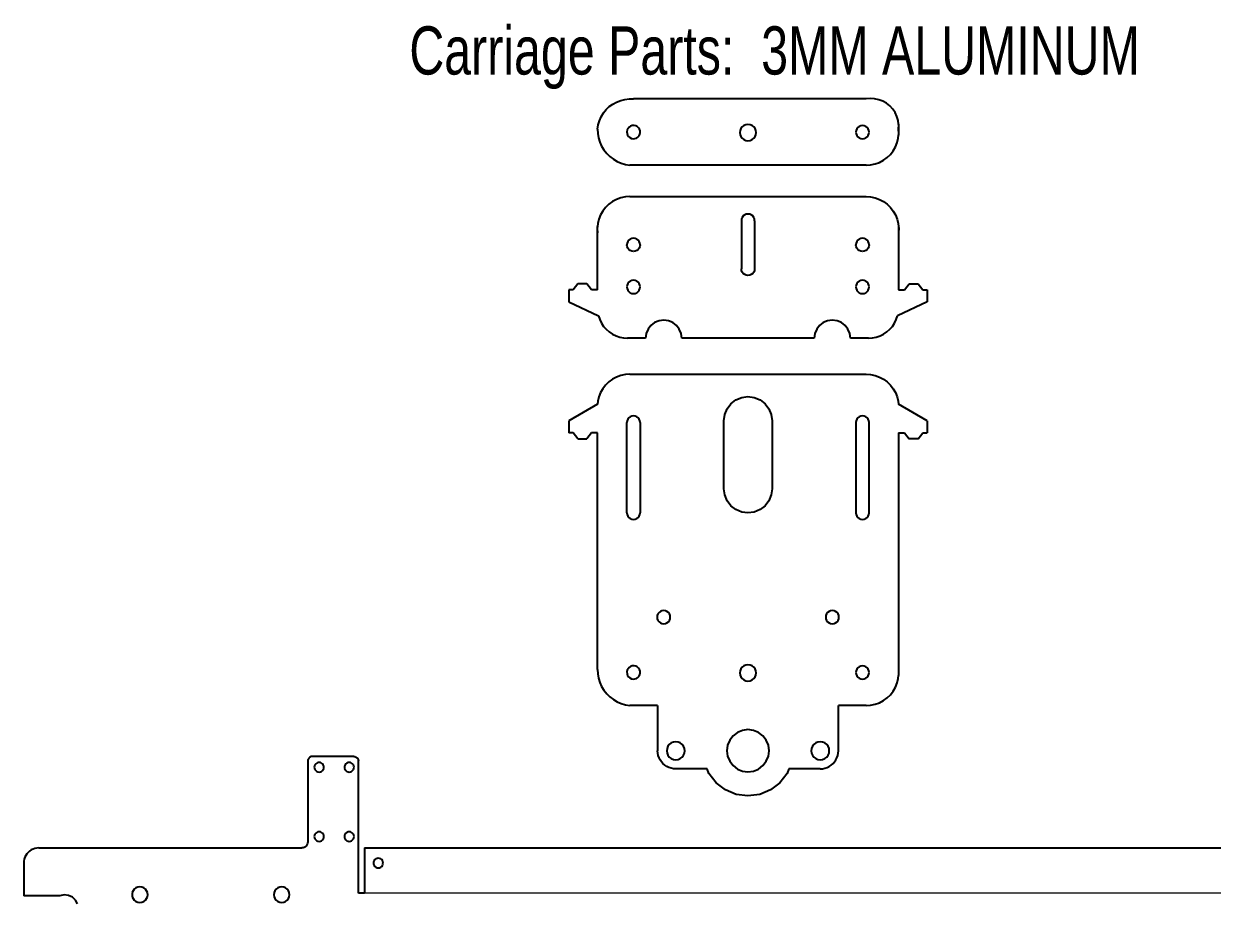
# Model space of a CAD drawing. Header units: millimetres. Extents: x 116 to 1576, y -45 to 457.
# Drawn here: x 116.4 to 511, y 165 to 457 of the extents above; entities that cross this region are included whole.
import ezdxf

# ---------------------------------------------------------------- set-up
doc = ezdxf.new("R2010")
doc.units = ezdxf.units.MM
doc.layers.get('0').update_dxf_attribs({"linetype": 'CONTINUOUS', "lineweight": 0})
doc.layers.add('Labels', color=3, linetype='CONTINUOUS', lineweight=0)
doc.layers.add('X Carriage', color=7, linetype='ByLayer')
doc.layers.add('X Rail1', color=7, linetype='ByLayer')
doc.styles.get("Standard").update_dxf_attribs({"font": 'txt', "width": 0.75})

msp = doc.modelspace()

# ---------------------------------------------------------------- linework, layer by layer
at = {"color": 2}
msp.add_line((1539.37, 168.35), (229.47, 168.35), dxfattribs=at)
at = {"layer": 'X Carriage'}
for p, q in [((310.78, 429.49), (311.95, 430.34)), ((311.95, 430.34), (313.21, 431.03)), ((313.21, 431.03), (314.56, 431.55)), ((314.56, 431.55), (315.96, 431.9)), ((315.96, 431.9), (317.39, 432.06)), ((317.39, 432.06), (318.83, 432.03)), ((396.03, 432.03), (318.83, 432.03)), ((397.44, 432.17), (396.03, 432.03)), ((398.86, 432.1), (397.44, 432.17)), ((400.25, 431.8), (398.86, 432.1)), ((401.58, 431.3), (400.25, 431.8)), ((402.81, 430.6), (401.58, 431.3)), ((403.93, 429.72), (402.81, 430.6)), ((308.07, 426.15), (308.83, 427.38)), ((308.83, 427.38), (309.74, 428.49)), ((309.74, 428.49), (310.78, 429.49)), ((404.89, 428.68), (403.93, 429.72)), ((405.68, 427.5), (404.89, 428.68)), ((406.28, 426.22), (405.68, 427.5)), ((406.68, 424.86), (406.28, 426.22)), ((306.83, 422.03), (307.07, 423.45)), ((307.07, 423.45), (307.48, 424.83)), ((307.48, 424.83), (308.07, 426.15)), ((317.01, 422.25), (316.75, 421.74)), ((317.38, 422.68), (317.01, 422.25)), ((317.86, 423), (317.38, 422.68)), ((318.41, 423.19), (317.86, 423)), ((318.98, 423.22), (318.41, 423.19)), ((319.54, 423.11), (318.98, 423.22)), ((320.06, 422.86), (319.54, 423.11)), ((320.49, 422.48), (320.06, 422.86)), ((320.81, 422), (320.49, 422.48)), ((354.49, 422.23), (354.22, 421.58)), ((354.92, 422.79), (354.49, 422.23)), ((355.48, 423.22), (354.92, 422.79)), ((356.13, 423.49), (355.48, 423.22)), ((356.83, 423.58), (356.13, 423.49)), ((357.53, 423.49), (356.83, 423.58)), ((358.18, 423.22), (357.53, 423.49)), ((358.74, 422.79), (358.18, 423.22)), ((359.17, 422.23), (358.74, 422.79)), ((359.44, 421.58), (359.17, 422.23)), ((393.28, 422.58), (392.93, 422.13)), ((393.73, 422.93), (393.28, 422.58)), ((394.26, 423.15), (393.73, 422.93)), ((394.83, 423.23), (394.26, 423.15)), ((395.4, 423.15), (394.83, 423.23)), ((395.93, 422.93), (395.4, 423.15)), ((396.39, 422.58), (395.93, 422.93)), ((396.74, 422.13), (396.39, 422.58)), ((406.83, 423.71), (406.68, 424.86)), ((406.83, 423.71), (406.83, 422.03)), ((406.87, 423.45), (406.83, 423.71)), ((406.83, 422.03), (406.87, 423.45)), ((306.83, 422.03), (306.92, 420.56)), ((306.92, 420.56), (307.19, 419.11)), ((307.19, 419.11), (307.63, 417.71)), ((316.75, 421.74), (316.64, 421.18)), ((316.64, 421.18), (316.67, 420.6)), ((316.67, 420.6), (316.86, 420.06)), ((316.86, 420.06), (317.18, 419.58)), ((317.18, 419.58), (317.61, 419.2)), ((317.61, 419.2), (318.12, 418.95)), ((318.12, 418.95), (318.69, 418.83)), ((318.69, 418.83), (319.26, 418.87)), ((319.26, 418.87), (319.8, 419.06)), ((319.8, 419.06), (320.28, 419.37)), ((320.28, 419.37), (320.66, 419.81)), ((320.66, 419.81), (320.92, 420.32)), ((320.99, 421.46), (320.81, 422)), ((320.92, 420.32), (321.03, 420.88)), ((321.03, 420.88), (320.99, 421.46)), ((354.22, 421.58), (354.13, 420.88)), ((354.13, 420.88), (354.22, 420.18)), ((354.22, 420.18), (354.49, 419.53)), ((354.49, 419.53), (354.92, 418.97)), ((354.92, 418.97), (355.48, 418.54)), ((355.48, 418.54), (356.13, 418.27)), ((357.53, 418.27), (358.18, 418.54)), ((358.18, 418.54), (358.74, 418.97)), ((358.74, 418.97), (359.17, 419.53)), ((359.17, 419.53), (359.44, 420.18)), ((359.53, 420.88), (359.44, 421.58)), ((359.44, 420.18), (359.53, 420.88)), ((392.71, 421.6), (392.63, 421.03)), ((392.63, 421.03), (392.71, 420.46)), ((392.93, 422.13), (392.71, 421.6)), ((392.71, 420.46), (392.93, 419.93)), ((392.93, 419.93), (393.28, 419.47)), ((393.28, 419.47), (393.73, 419.12)), ((393.73, 419.12), (394.26, 418.9)), ((394.26, 418.9), (394.83, 418.83)), ((394.83, 418.83), (395.4, 418.9)), ((395.4, 418.9), (395.93, 419.12)), ((395.93, 419.12), (396.39, 419.47)), ((396.39, 419.47), (396.74, 419.93)), ((396.96, 421.6), (396.74, 422.13)), ((396.74, 419.93), (396.96, 420.46)), ((397.03, 421.03), (396.96, 421.6)), ((396.96, 420.46), (397.03, 421.03)), ((406.36, 417.54), (406.73, 419.01)), ((406.73, 419.01), (406.83, 420)), ((406.83, 422.03), (406.83, 420)), ((406.89, 420.51), (406.83, 422.03)), ((406.83, 420), (406.89, 420.51)), ((307.63, 417.71), (308.24, 416.37)), ((308.24, 416.37), (309.01, 415.11)), ((309.01, 415.11), (309.93, 413.96)), ((356.13, 418.27), (356.83, 418.18)), ((356.83, 418.18), (357.53, 418.27)), ((404.11, 413.62), (405.04, 414.82)), ((405.04, 414.82), (405.8, 416.13)), ((405.8, 416.13), (406.36, 417.54)), ((309.93, 413.96), (310.98, 412.92)), ((310.98, 412.92), (312.15, 412.03)), ((312.15, 412.03), (313.42, 411.28)), ((313.42, 411.28), (314.77, 410.69)), ((314.77, 410.69), (316.18, 410.27)), ((397.54, 410.14), (399.03, 410.45)), ((399.03, 410.45), (400.45, 410.97)), ((400.45, 410.97), (401.79, 411.68)), ((401.79, 411.68), (403.02, 412.57)), ((403.02, 412.57), (404.11, 413.62)), ((316.18, 410.27), (317.63, 410.03)), ((396.03, 410.03), (317.63, 410.03)), ((396.03, 410.03), (397.54, 410.14)), ((313.21, 398.69), (311.88, 397.98)), ((314.64, 399.21), (313.21, 398.69)), ((316.12, 399.52), (314.64, 399.21)), ((317.63, 399.63), (316.12, 399.52)), ((317.63, 399.63), (396.03, 399.63)), ((396.03, 399.63), (397.54, 399.52)), ((397.54, 399.52), (399.03, 399.21)), ((399.03, 399.21), (400.45, 398.69)), ((400.45, 398.69), (401.79, 397.98)), ((308.63, 394.84), (307.87, 393.53)), ((309.56, 396.03), (308.63, 394.84)), ((310.65, 397.09), (309.56, 396.03)), ((311.88, 397.98), (310.65, 397.09)), ((401.79, 397.98), (403.02, 397.09)), ((403.02, 397.09), (404.11, 396.03)), ((404.11, 396.03), (405.04, 394.84)), ((405.04, 394.84), (405.8, 393.53)), ((307.3, 392.12), (306.94, 390.65)), ((307.87, 393.53), (307.3, 392.12)), ((354.71, 392.2), (354.63, 391.63)), ((354.63, 391.63), (354.63, 375.63)), ((354.93, 392.73), (354.71, 392.2)), ((355.28, 393.19), (354.93, 392.73)), ((355.73, 393.53), (355.28, 393.19)), ((356.26, 393.75), (355.73, 393.53)), ((356.83, 393.83), (356.26, 393.75)), ((357.4, 393.75), (356.83, 393.83)), ((357.93, 393.53), (357.4, 393.75)), ((358.39, 393.19), (357.93, 393.53)), ((358.74, 392.73), (358.39, 393.19)), ((358.96, 392.2), (358.74, 392.73)), ((359.03, 391.63), (358.96, 392.2)), ((359.03, 391.63), (359.03, 375.63)), ((405.8, 393.53), (406.36, 392.12)), ((406.36, 392.12), (406.73, 390.65)), ((306.83, 389.66), (306.78, 389.14)), ((306.78, 389.14), (306.83, 387.63)), ((306.94, 390.65), (306.83, 389.66)), ((306.83, 387.63), (306.83, 389.66)), ((306.83, 368.63), (306.83, 387.63)), ((406.73, 390.65), (406.83, 389.66)), ((406.83, 389.66), (406.83, 387.63)), ((406.83, 389.66), (406.89, 389.14)), ((406.89, 389.14), (406.83, 387.63)), ((406.83, 387.63), (406.83, 368.63)), ((316.71, 384.2), (316.63, 383.63)), ((316.71, 383.06), (316.63, 383.63)), ((316.93, 384.73), (316.71, 384.2)), ((316.93, 382.53), (316.71, 383.06)), ((317.28, 385.18), (316.93, 384.73)), ((317.73, 385.53), (317.28, 385.18)), ((318.26, 385.75), (317.73, 385.53)), ((318.83, 385.83), (318.26, 385.75)), ((319.4, 385.75), (318.83, 385.83)), ((319.93, 385.53), (319.4, 385.75)), ((320.39, 385.18), (319.93, 385.53)), ((320.74, 384.73), (320.39, 385.18)), ((320.96, 384.2), (320.74, 384.73)), ((320.96, 383.06), (320.74, 382.53)), ((321.03, 383.63), (320.96, 384.2)), ((321.03, 383.63), (320.96, 383.06)), ((392.71, 384.2), (392.63, 383.63)), ((392.71, 383.06), (392.63, 383.63)), ((392.93, 384.73), (392.71, 384.2)), ((392.93, 382.53), (392.71, 383.06)), ((393.28, 385.18), (392.93, 384.73)), ((393.73, 385.53), (393.28, 385.18)), ((394.26, 385.75), (393.73, 385.53)), ((394.83, 385.83), (394.26, 385.75)), ((395.4, 385.75), (394.83, 385.83)), ((395.93, 385.53), (395.4, 385.75)), ((396.39, 385.18), (395.93, 385.53)), ((396.74, 384.73), (396.39, 385.18)), ((396.96, 384.2), (396.74, 384.73)), ((396.96, 383.06), (396.74, 382.53)), ((397.03, 383.63), (396.96, 384.2)), ((397.03, 383.63), (396.96, 383.06)), ((317.28, 382.07), (316.93, 382.53)), ((317.73, 381.72), (317.28, 382.07)), ((318.26, 381.5), (317.73, 381.72)), ((318.83, 381.43), (318.26, 381.5)), ((319.4, 381.5), (318.83, 381.43)), ((319.93, 381.72), (319.4, 381.5)), ((320.39, 382.07), (319.93, 381.72)), ((320.74, 382.53), (320.39, 382.07)), ((393.28, 382.07), (392.93, 382.53)), ((393.73, 381.72), (393.28, 382.07)), ((394.26, 381.5), (393.73, 381.72)), ((394.83, 381.43), (394.26, 381.5)), ((395.4, 381.5), (394.83, 381.43)), ((395.93, 381.72), (395.4, 381.5)), ((396.39, 382.07), (395.93, 381.72)), ((396.74, 382.53), (396.39, 382.07)), ((354.71, 375.06), (354.63, 375.63)), ((354.93, 374.53), (354.71, 375.06)), ((358.96, 375.06), (358.74, 374.53)), ((359.03, 375.63), (358.96, 375.06)), ((317.28, 371.18), (316.93, 370.73)), ((317.73, 371.53), (317.28, 371.18)), ((318.26, 371.75), (317.73, 371.53)), ((318.83, 371.83), (318.26, 371.75)), ((319.4, 371.75), (318.83, 371.83)), ((319.93, 371.53), (319.4, 371.75)), ((320.39, 371.18), (319.93, 371.53)), ((320.74, 370.73), (320.39, 371.18)), ((355.28, 374.07), (354.93, 374.53)), ((355.73, 373.72), (355.28, 374.07)), ((356.26, 373.5), (355.73, 373.72)), ((356.83, 373.43), (356.26, 373.5)), ((357.4, 373.5), (356.83, 373.43)), ((357.93, 373.72), (357.4, 373.5)), ((358.39, 374.07), (357.93, 373.72)), ((358.74, 374.53), (358.39, 374.07)), ((393.28, 371.18), (392.93, 370.73)), ((393.73, 371.53), (393.28, 371.18)), ((394.26, 371.75), (393.73, 371.53)), ((394.83, 371.83), (394.26, 371.75)), ((395.4, 371.75), (394.83, 371.83)), ((395.93, 371.53), (395.4, 371.75)), ((396.39, 371.18), (395.93, 371.53)), ((396.74, 370.73), (396.39, 371.18)), ((297.33, 368.63), (297.33, 364.63)), ((298.83, 368.63), (297.33, 368.63)), ((300.33, 370.63), (298.83, 368.63)), ((303.33, 370.63), (300.33, 370.63)), ((304.83, 368.63), (303.33, 370.63)), ((306.83, 368.63), (304.83, 368.63)), ((316.71, 370.2), (316.63, 369.63)), ((316.63, 369.63), (316.71, 369.06)), ((316.93, 370.73), (316.71, 370.2)), ((316.71, 369.06), (316.93, 368.53)), ((316.93, 368.53), (317.28, 368.07)), ((317.28, 368.07), (317.73, 367.72)), ((317.73, 367.72), (318.26, 367.5)), ((318.26, 367.5), (318.83, 367.43)), ((318.83, 367.43), (319.4, 367.5)), ((319.4, 367.5), (319.93, 367.72)), ((319.93, 367.72), (320.39, 368.07)), ((320.39, 368.07), (320.74, 368.53)), ((320.96, 370.2), (320.74, 370.73)), ((320.74, 368.53), (320.96, 369.06)), ((321.03, 369.63), (320.96, 370.2)), ((320.96, 369.06), (321.03, 369.63)), ((392.71, 370.2), (392.63, 369.63)), ((392.63, 369.63), (392.71, 369.06)), ((392.93, 370.73), (392.71, 370.2)), ((392.71, 369.06), (392.93, 368.53)), ((392.93, 368.53), (393.28, 368.07)), ((393.28, 368.07), (393.73, 367.72)), ((393.73, 367.72), (394.26, 367.5)), ((394.26, 367.5), (394.83, 367.43)), ((394.83, 367.43), (395.4, 367.5)), ((395.4, 367.5), (395.93, 367.72)), ((395.93, 367.72), (396.39, 368.07)), ((396.39, 368.07), (396.74, 368.53)), ((396.96, 370.2), (396.74, 370.73)), ((396.74, 368.53), (396.96, 369.06)), ((397.03, 369.63), (396.96, 370.2)), ((396.96, 369.06), (397.03, 369.63)), ((406.83, 368.63), (408.83, 368.63)), ((408.83, 368.63), (410.33, 370.63)), ((410.33, 370.63), (413.33, 370.63)), ((413.33, 370.63), (414.83, 368.63)), ((414.83, 368.63), (416.33, 368.63)), ((416.33, 368.63), (416.33, 364.63)), ((297.33, 364.63), (307.17, 360.04)), ((416.33, 364.63), (406.49, 360.04)), ((307.17, 360.04), (307.59, 358.8)), ((406.07, 358.8), (406.49, 360.04)), ((307.59, 358.8), (308.17, 357.63)), ((308.17, 357.63), (308.9, 356.54)), ((308.9, 356.54), (309.76, 355.56)), ((309.76, 355.56), (310.75, 354.7)), ((323.64, 355.63), (323.04, 354.18)), ((324.59, 356.87), (323.64, 355.63)), ((325.83, 357.83), (324.59, 356.87)), ((327.28, 358.42), (325.83, 357.83)), ((328.83, 358.63), (327.28, 358.42)), ((330.39, 358.42), (328.83, 358.63)), ((331.83, 357.83), (330.39, 358.42)), ((333.08, 356.87), (331.83, 357.83)), ((334.03, 355.63), (333.08, 356.87)), ((334.63, 354.18), (334.03, 355.63)), ((379.64, 355.63), (379.04, 354.18)), ((380.59, 356.87), (379.64, 355.63)), ((381.83, 357.83), (380.59, 356.87)), ((383.28, 358.42), (381.83, 357.83)), ((384.83, 358.63), (383.28, 358.42)), ((386.39, 358.42), (384.83, 358.63)), ((387.83, 357.83), (386.39, 358.42)), ((389.08, 356.87), (387.83, 357.83)), ((390.03, 355.63), (389.08, 356.87)), ((390.63, 354.18), (390.03, 355.63)), ((402.92, 354.7), (403.9, 355.56)), ((403.9, 355.56), (404.77, 356.54)), ((404.77, 356.54), (405.49, 357.63)), ((405.49, 357.63), (406.07, 358.8)), ((310.75, 354.7), (311.83, 353.97)), ((311.83, 353.97), (313.01, 353.39)), ((313.01, 353.39), (314.24, 352.97)), ((314.24, 352.97), (315.53, 352.71)), ((315.53, 352.71), (316.83, 352.63)), ((322.83, 352.63), (316.83, 352.63)), ((323.04, 354.18), (322.83, 352.63)), ((334.83, 352.63), (334.63, 354.18)), ((378.83, 352.63), (334.83, 352.63)), ((379.04, 354.18), (378.83, 352.63)), ((390.83, 352.63), (390.63, 354.18)), ((396.83, 352.63), (390.83, 352.63)), ((396.83, 352.63), (398.14, 352.71)), ((398.14, 352.71), (399.42, 352.97)), ((399.42, 352.97), (400.66, 353.39)), ((400.66, 353.39), (401.83, 353.97)), ((401.83, 353.97), (402.92, 354.7)), ((313.21, 339.69), (311.88, 338.98)), ((314.64, 340.21), (313.21, 339.69)), ((316.12, 340.52), (314.64, 340.21)), ((317.63, 340.63), (316.12, 340.52)), ((317.63, 340.63), (396.03, 340.63)), ((396.03, 340.63), (397.54, 340.52)), ((397.54, 340.52), (399.03, 340.21)), ((399.03, 340.21), (400.45, 339.69)), ((400.45, 339.69), (401.79, 338.98)), ((308.63, 335.84), (307.87, 334.53)), ((309.56, 337.03), (308.63, 335.84)), ((310.65, 338.09), (309.56, 337.03)), ((311.88, 338.98), (310.65, 338.09)), ((401.79, 338.98), (403.02, 338.09)), ((403.02, 338.09), (404.11, 337.03)), ((404.11, 337.03), (405.04, 335.84)), ((405.04, 335.84), (405.8, 334.53)), ((306.94, 331.65), (306.83, 330.66)), ((307.3, 333.12), (306.94, 331.65)), ((307.87, 334.53), (307.3, 333.12)), ((351.18, 330.86), (352.83, 332.13)), ((352.83, 332.13), (354.76, 332.93)), ((354.76, 332.93), (356.83, 333.2)), ((356.83, 333.2), (358.9, 332.93)), ((358.9, 332.93), (360.83, 332.13)), ((360.83, 332.13), (362.49, 330.86)), ((405.8, 334.53), (406.36, 333.12)), ((406.36, 333.12), (406.73, 331.65)), ((406.73, 331.65), (406.83, 330.66)), ((306.83, 330.66), (297.33, 325.2)), ((349.11, 327.27), (349.9, 329.2)), ((349.9, 329.2), (351.18, 330.86)), ((362.49, 330.86), (363.76, 329.2)), ((363.76, 329.2), (364.56, 327.27)), ((416.33, 325.2), (406.83, 330.66)), ((297.33, 325.2), (297.33, 321.2)), ((316.71, 325.2), (316.63, 324.63)), ((316.63, 294.63), (316.63, 324.63)), ((316.93, 325.73), (316.71, 325.2)), ((317.28, 326.18), (316.93, 325.73)), ((317.73, 326.53), (317.28, 326.18)), ((318.26, 326.75), (317.73, 326.53)), ((318.83, 326.83), (318.26, 326.75)), ((319.4, 326.75), (318.83, 326.83)), ((319.93, 326.53), (319.4, 326.75)), ((320.39, 326.18), (319.93, 326.53)), ((320.74, 325.73), (320.39, 326.18)), ((320.96, 325.2), (320.74, 325.73)), ((321.03, 324.63), (320.96, 325.2)), ((321.03, 324.63), (321.03, 294.63)), ((348.83, 325.2), (349.11, 327.27)), ((348.83, 302.63), (348.83, 325.2)), ((364.56, 327.27), (364.83, 325.2)), ((364.83, 325.2), (364.83, 302.63)), ((392.71, 325.2), (392.63, 324.63)), ((392.63, 324.63), (392.63, 294.63)), ((392.93, 325.73), (392.71, 325.2)), ((393.28, 326.18), (392.93, 325.73)), ((393.73, 326.53), (393.28, 326.18)), ((394.26, 326.75), (393.73, 326.53)), ((394.83, 326.83), (394.26, 326.75)), ((395.4, 326.75), (394.83, 326.83)), ((395.93, 326.53), (395.4, 326.75)), ((396.39, 326.18), (395.93, 326.53)), ((396.74, 325.73), (396.39, 326.18)), ((396.96, 325.2), (396.74, 325.73)), ((397.03, 324.63), (396.96, 325.2)), ((397.03, 294.63), (397.03, 324.63)), ((416.33, 325.2), (416.33, 321.2)), ((298.83, 321.2), (297.33, 321.2)), ((300.33, 319.2), (298.83, 321.2)), ((304.83, 321.2), (303.33, 319.2)), ((306.83, 321.2), (304.83, 321.2)), ((306.83, 242.63), (306.83, 321.2)), ((406.83, 321.2), (406.83, 242.63)), ((406.83, 321.2), (408.83, 321.2)), ((408.83, 321.2), (410.33, 319.2)), ((413.33, 319.2), (414.83, 321.2)), ((414.83, 321.2), (416.33, 321.2)), ((300.33, 319.2), (303.33, 319.2)), ((413.33, 319.2), (410.33, 319.2)), ((349.11, 300.56), (348.83, 302.63)), ((349.9, 298.63), (349.11, 300.56)), ((364.56, 300.56), (363.76, 298.63)), ((364.83, 302.63), (364.56, 300.56)), ((351.18, 296.97), (349.9, 298.63)), ((352.83, 295.7), (351.18, 296.97)), ((362.49, 296.97), (360.83, 295.7)), ((363.76, 298.63), (362.49, 296.97)), ((316.63, 294.63), (316.71, 294.06)), ((316.71, 294.06), (316.93, 293.53)), ((316.93, 293.53), (317.28, 293.07)), ((317.28, 293.07), (317.73, 292.72)), ((317.73, 292.72), (318.26, 292.5)), ((318.26, 292.5), (318.83, 292.43)), ((318.83, 292.43), (319.4, 292.5)), ((319.4, 292.5), (319.93, 292.72)), ((319.93, 292.72), (320.39, 293.07)), ((320.39, 293.07), (320.74, 293.53)), ((320.74, 293.53), (320.96, 294.06)), ((320.96, 294.06), (321.03, 294.63)), ((354.76, 294.9), (352.83, 295.7)), ((356.83, 294.63), (354.76, 294.9)), ((358.9, 294.9), (356.83, 294.63)), ((360.83, 295.7), (358.9, 294.9)), ((392.63, 294.63), (392.71, 294.06)), ((392.71, 294.06), (392.93, 293.53)), ((392.93, 293.53), (393.28, 293.07)), ((393.28, 293.07), (393.73, 292.72)), ((393.73, 292.72), (394.26, 292.5)), ((394.26, 292.5), (394.83, 292.43)), ((394.83, 292.43), (395.4, 292.5)), ((395.4, 292.5), (395.93, 292.72)), ((395.93, 292.72), (396.39, 293.07)), ((396.39, 293.07), (396.74, 293.53)), ((396.74, 293.53), (396.96, 294.06)), ((396.96, 294.06), (397.03, 294.63)), ((326.71, 260.55), (326.63, 259.98)), ((326.93, 261.08), (326.71, 260.55)), ((327.28, 261.54), (326.93, 261.08)), ((327.73, 261.89), (327.28, 261.54)), ((328.26, 262.11), (327.73, 261.89)), ((328.83, 262.18), (328.26, 262.11)), ((329.4, 262.11), (328.83, 262.18)), ((329.93, 261.89), (329.4, 262.11)), ((330.39, 261.54), (329.93, 261.89)), ((330.74, 261.08), (330.39, 261.54)), ((330.96, 260.55), (330.74, 261.08)), ((331.03, 259.98), (330.96, 260.55)), ((382.71, 260.55), (382.63, 259.98)), ((382.93, 261.08), (382.71, 260.55)), ((383.28, 261.54), (382.93, 261.08)), ((383.73, 261.89), (383.28, 261.54)), ((384.26, 262.11), (383.73, 261.89)), ((384.83, 262.18), (384.26, 262.11)), ((385.4, 262.11), (384.83, 262.18)), ((385.93, 261.89), (385.4, 262.11)), ((386.39, 261.54), (385.93, 261.89)), ((386.74, 261.08), (386.39, 261.54)), ((386.96, 260.55), (386.74, 261.08)), ((387.03, 259.98), (386.96, 260.55)), ((326.63, 259.98), (326.71, 259.41)), ((326.71, 259.41), (326.93, 258.88)), ((326.93, 258.88), (327.28, 258.43)), ((327.28, 258.43), (327.73, 258.08)), ((327.73, 258.08), (328.26, 257.86)), ((328.26, 257.86), (328.83, 257.78)), ((328.83, 257.78), (329.4, 257.86)), ((329.4, 257.86), (329.93, 258.08)), ((329.93, 258.08), (330.39, 258.43)), ((330.39, 258.43), (330.74, 258.88)), ((330.74, 258.88), (330.96, 259.41)), ((330.96, 259.41), (331.03, 259.98)), ((382.63, 259.98), (382.71, 259.41)), ((382.71, 259.41), (382.93, 258.88)), ((382.93, 258.88), (383.28, 258.43)), ((383.28, 258.43), (383.73, 258.08)), ((383.73, 258.08), (384.26, 257.86)), ((384.26, 257.86), (384.83, 257.78)), ((384.83, 257.78), (385.4, 257.86)), ((385.4, 257.86), (385.93, 258.08)), ((385.93, 258.08), (386.39, 258.43)), ((386.39, 258.43), (386.74, 258.88)), ((386.74, 258.88), (386.96, 259.41)), ((386.96, 259.41), (387.03, 259.98)), ((306.83, 242.63), (306.92, 241.16)), ((306.92, 241.16), (307.19, 239.71)), ((316.75, 242.34), (316.64, 241.78)), ((316.64, 241.78), (316.67, 241.2)), ((316.67, 241.2), (316.86, 240.66)), ((317.01, 242.85), (316.75, 242.34)), ((317.38, 243.28), (317.01, 242.85)), ((317.86, 243.6), (317.38, 243.28)), ((318.41, 243.79), (317.86, 243.6)), ((318.98, 243.82), (318.41, 243.79)), ((319.54, 243.71), (318.98, 243.82)), ((320.06, 243.46), (319.54, 243.71)), ((320.49, 243.08), (320.06, 243.46)), ((320.81, 242.6), (320.49, 243.08)), ((320.66, 240.41), (320.92, 240.92)), ((320.99, 242.06), (320.81, 242.6)), ((320.92, 240.92), (321.03, 241.48)), ((321.03, 241.48), (320.99, 242.06)), ((354.22, 242.18), (354.13, 241.48)), ((354.13, 241.48), (354.22, 240.78)), ((354.49, 242.83), (354.22, 242.18)), ((354.22, 240.78), (354.49, 240.13)), ((354.92, 243.39), (354.49, 242.83)), ((355.48, 243.82), (354.92, 243.39)), ((356.13, 244.09), (355.48, 243.82)), ((356.83, 244.18), (356.13, 244.09)), ((357.53, 244.09), (356.83, 244.18)), ((358.18, 243.82), (357.53, 244.09)), ((358.74, 243.39), (358.18, 243.82)), ((359.17, 242.83), (358.74, 243.39)), ((359.44, 242.18), (359.17, 242.83)), ((359.17, 240.13), (359.44, 240.78)), ((359.53, 241.48), (359.44, 242.18)), ((359.44, 240.78), (359.53, 241.48)), ((392.71, 242.2), (392.63, 241.63)), ((392.63, 241.63), (392.71, 241.06)), ((392.93, 242.73), (392.71, 242.2)), ((392.71, 241.06), (392.93, 240.53)), ((393.28, 243.18), (392.93, 242.73)), ((393.73, 243.53), (393.28, 243.18)), ((394.26, 243.75), (393.73, 243.53)), ((394.83, 243.83), (394.26, 243.75)), ((395.4, 243.75), (394.83, 243.83)), ((395.93, 243.53), (395.4, 243.75)), ((396.39, 243.18), (395.93, 243.53)), ((396.74, 242.73), (396.39, 243.18)), ((396.96, 242.2), (396.74, 242.73)), ((396.74, 240.53), (396.96, 241.06)), ((397.03, 241.63), (396.96, 242.2)), ((396.96, 241.06), (397.03, 241.63)), ((406.83, 242.63), (406.83, 240.6)), ((307.19, 239.71), (307.63, 238.31)), ((307.63, 238.31), (308.24, 236.97)), ((308.24, 236.97), (309.01, 235.71)), ((316.86, 240.66), (317.18, 240.18)), ((317.18, 240.18), (317.61, 239.8)), ((317.61, 239.8), (318.12, 239.55)), ((318.12, 239.55), (318.69, 239.43)), ((318.69, 239.43), (319.26, 239.47)), ((319.26, 239.47), (319.8, 239.66)), ((319.8, 239.66), (320.28, 239.97)), ((320.28, 239.97), (320.66, 240.41)), ((354.49, 240.13), (354.92, 239.57)), ((354.92, 239.57), (355.48, 239.14)), ((355.48, 239.14), (356.13, 238.87)), ((356.13, 238.87), (356.83, 238.78)), ((356.83, 238.78), (357.53, 238.87)), ((357.53, 238.87), (358.18, 239.14)), ((358.18, 239.14), (358.74, 239.57)), ((358.74, 239.57), (359.17, 240.13)), ((392.93, 240.53), (393.28, 240.07)), ((393.28, 240.07), (393.73, 239.72)), ((393.73, 239.72), (394.26, 239.5)), ((394.26, 239.5), (394.83, 239.43)), ((394.83, 239.43), (395.4, 239.5)), ((395.4, 239.5), (395.93, 239.72)), ((395.93, 239.72), (396.39, 240.07)), ((396.39, 240.07), (396.74, 240.53)), ((405.8, 236.73), (406.36, 238.14)), ((406.36, 238.14), (406.73, 239.61)), ((406.73, 239.61), (406.83, 240.6)), ((309.01, 235.71), (309.93, 234.56)), ((309.93, 234.56), (310.98, 233.52)), ((310.98, 233.52), (312.15, 232.63)), ((401.79, 232.28), (403.02, 233.17)), ((403.02, 233.17), (404.11, 234.22)), ((404.11, 234.22), (405.04, 235.42)), ((405.04, 235.42), (405.8, 236.73)), ((312.15, 232.63), (313.42, 231.88)), ((313.42, 231.88), (314.77, 231.29)), ((314.77, 231.29), (316.18, 230.87)), ((316.18, 230.87), (317.63, 230.63)), ((326.83, 230.63), (317.63, 230.63)), ((326.83, 230.63), (326.83, 215.63)), ((386.83, 215.63), (386.83, 230.63)), ((396.03, 230.63), (386.83, 230.63)), ((396.03, 230.63), (397.54, 230.74)), ((397.54, 230.74), (399.03, 231.05)), ((399.03, 231.05), (400.45, 231.57)), ((400.45, 231.57), (401.79, 232.28)), ((353.33, 221.69), (351.88, 220.58)), ((355.02, 222.39), (353.33, 221.69)), ((356.83, 222.63), (355.02, 222.39)), ((358.64, 222.39), (356.83, 222.63)), ((360.33, 221.69), (358.64, 222.39)), ((361.78, 220.58), (360.33, 221.69)), ((330.23, 217.13), (329.94, 216.41)), ((330.71, 217.75), (330.23, 217.13)), ((331.33, 218.23), (330.71, 217.75)), ((332.06, 218.53), (331.33, 218.23)), ((332.83, 218.63), (332.06, 218.53)), ((333.61, 218.53), (332.83, 218.63)), ((334.33, 218.23), (333.61, 218.53)), ((334.95, 217.75), (334.33, 218.23)), ((335.43, 217.13), (334.95, 217.75)), ((335.73, 216.41), (335.43, 217.13)), ((350.07, 217.44), (349.83, 215.63)), ((350.77, 219.13), (350.07, 217.44)), ((351.88, 220.58), (350.77, 219.13)), ((362.9, 219.13), (361.78, 220.58)), ((363.59, 217.44), (362.9, 219.13)), ((363.83, 215.63), (363.59, 217.44)), ((378.23, 217.13), (377.94, 216.41)), ((378.71, 217.75), (378.23, 217.13)), ((379.33, 218.23), (378.71, 217.75)), ((380.06, 218.53), (379.33, 218.23)), ((380.83, 218.63), (380.06, 218.53)), ((381.61, 218.53), (380.83, 218.63)), ((382.33, 218.23), (381.61, 218.53)), ((382.95, 217.75), (382.33, 218.23)), ((383.43, 217.13), (382.95, 217.75)), ((383.73, 216.41), (383.43, 217.13)), ((326.88, 214.85), (326.83, 215.63)), ((327.04, 214.08), (326.88, 214.85)), ((327.29, 213.33), (327.04, 214.08)), ((327.64, 212.63), (327.29, 213.33)), ((329.94, 216.41), (329.83, 215.63)), ((329.83, 215.63), (329.94, 214.85)), ((329.94, 214.85), (330.23, 214.13)), ((330.23, 214.13), (330.71, 213.51)), ((330.71, 213.51), (331.33, 213.03)), ((334.33, 213.03), (334.95, 213.51)), ((334.95, 213.51), (335.43, 214.13)), ((335.43, 214.13), (335.73, 214.85)), ((335.83, 215.63), (335.73, 216.41)), ((335.73, 214.85), (335.83, 215.63)), ((349.83, 215.63), (350.07, 213.82)), ((350.07, 213.82), (350.77, 212.13)), ((362.9, 212.13), (363.59, 213.82)), ((363.59, 213.82), (363.83, 215.63)), ((377.94, 216.41), (377.83, 215.63)), ((377.83, 215.63), (377.94, 214.85)), ((377.94, 214.85), (378.23, 214.13)), ((378.23, 214.13), (378.71, 213.51)), ((378.71, 213.51), (379.33, 213.03)), ((382.33, 213.03), (382.95, 213.51)), ((382.95, 213.51), (383.43, 214.13)), ((383.43, 214.13), (383.73, 214.85)), ((383.83, 215.63), (383.73, 216.41)), ((383.73, 214.85), (383.83, 215.63)), ((386.03, 212.63), (386.38, 213.33)), ((386.38, 213.33), (386.63, 214.08)), ((386.63, 214.08), (386.78, 214.85)), ((386.78, 214.85), (386.83, 215.63)), ((328.07, 211.98), (327.64, 212.63)), ((328.59, 211.39), (328.07, 211.98)), ((329.18, 210.87), (328.59, 211.39)), ((329.83, 210.43), (329.18, 210.87)), ((330.54, 210.09), (329.83, 210.43)), ((331.28, 209.83), (330.54, 210.09)), ((332.05, 209.68), (331.28, 209.83)), ((331.33, 213.03), (332.06, 212.73)), ((332.83, 209.63), (332.05, 209.68)), ((332.06, 212.73), (332.83, 212.63)), ((332.83, 212.63), (333.61, 212.73)), ((343.22, 209.63), (332.83, 209.63)), ((333.61, 212.73), (334.33, 213.03)), ((343.84, 208.13), (343.22, 209.63)), ((350.77, 212.13), (351.88, 210.68)), ((351.88, 210.68), (353.33, 209.57)), ((353.33, 209.57), (355.02, 208.87)), ((358.64, 208.87), (360.33, 209.57)), ((360.33, 209.57), (361.78, 210.68)), ((361.78, 210.68), (362.9, 212.13)), ((370.44, 209.63), (369.82, 208.13)), ((380.83, 209.63), (370.44, 209.63)), ((379.33, 213.03), (380.06, 212.73)), ((380.06, 212.73), (380.83, 212.63)), ((380.83, 212.63), (381.61, 212.73)), ((380.83, 209.63), (381.62, 209.68)), ((381.61, 212.73), (382.33, 213.03)), ((381.62, 209.68), (382.39, 209.83)), ((382.39, 209.83), (383.13, 210.09)), ((383.13, 210.09), (383.83, 210.43)), ((383.83, 210.43), (384.49, 210.87)), ((384.49, 210.87), (385.08, 211.39)), ((385.08, 211.39), (385.59, 211.98)), ((385.59, 211.98), (386.03, 212.63)), ((346.23, 205.02), (343.84, 208.13)), ((355.02, 208.87), (356.83, 208.63)), ((356.83, 208.63), (358.64, 208.87)), ((369.82, 208.13), (367.44, 205.02)), ((349.33, 202.64), (346.23, 205.02)), ((352.95, 201.14), (349.33, 202.64)), ((364.33, 202.64), (360.72, 201.14)), ((367.44, 205.02), (364.33, 202.64)), ((356.83, 200.63), (352.95, 201.14)), ((360.72, 201.14), (356.83, 200.63))]:
    msp.add_line(p, q, dxfattribs=at)
at = {"layer": 'X Rail1'}
for p, q in [((210.98, 213.16), (210.87, 213)), ((211.11, 213.31), (210.98, 213.16)), ((211.25, 213.44), (211.11, 213.31)), ((211.42, 213.55), (211.25, 213.44)), ((211.59, 213.63), (211.42, 213.55)), ((211.78, 213.7), (211.59, 213.63)), ((212.17, 213.75), (211.78, 213.7)), ((215.07, 213.75), (212.17, 213.75)), ((225.97, 213.75), (215.07, 213.75)), ((225.97, 213.75), (226.36, 213.7)), ((226.36, 213.7), (226.55, 213.63)), ((226.55, 213.63), (226.72, 213.55)), ((226.72, 213.55), (226.89, 213.44)), ((226.89, 213.44), (227.03, 213.31)), ((227.03, 213.31), (227.16, 213.16)), ((227.16, 213.16), (227.27, 213)), ((210.72, 212.64), (210.67, 212.25)), ((210.67, 212.25), (210.67, 185.35)), ((210.78, 212.82), (210.72, 212.64)), ((210.87, 213), (210.78, 212.82)), ((212.89, 210.56), (212.83, 210.15)), ((212.83, 210.15), (212.89, 209.74)), ((213.05, 210.95), (212.89, 210.56)), ((212.89, 209.74), (213.05, 209.35)), ((213.3, 211.28), (213.05, 210.95)), ((213.05, 209.35), (213.3, 209.02)), ((213.63, 211.54), (213.3, 211.28)), ((214.02, 211.7), (213.63, 211.54)), ((214.43, 211.75), (214.02, 211.7)), ((214.85, 211.7), (214.43, 211.75)), ((215.23, 211.54), (214.85, 211.7)), ((215.56, 211.28), (215.23, 211.54)), ((215.82, 210.95), (215.56, 211.28)), ((215.56, 209.02), (215.82, 209.35)), ((215.98, 210.56), (215.82, 210.95)), ((215.82, 209.35), (215.98, 209.74)), ((216.03, 210.15), (215.98, 210.56)), ((215.98, 209.74), (216.03, 210.15)), ((222.89, 210.56), (222.83, 210.15)), ((222.83, 210.15), (222.89, 209.74)), ((223.05, 210.95), (222.89, 210.56)), ((222.89, 209.74), (223.05, 209.35)), ((223.3, 211.28), (223.05, 210.95)), ((223.05, 209.35), (223.3, 209.02)), ((223.63, 211.54), (223.3, 211.28)), ((224.02, 211.7), (223.63, 211.54)), ((224.43, 211.75), (224.02, 211.7)), ((224.85, 211.7), (224.43, 211.75)), ((225.23, 211.54), (224.85, 211.7)), ((225.56, 211.28), (225.23, 211.54)), ((225.82, 210.95), (225.56, 211.28)), ((225.56, 209.02), (225.82, 209.35)), ((225.98, 210.56), (225.82, 210.95)), ((225.82, 209.35), (225.98, 209.74)), ((226.03, 210.15), (225.98, 210.56)), ((225.98, 209.74), (226.03, 210.15)), ((227.27, 213), (227.36, 212.82)), ((227.36, 212.82), (227.42, 212.64)), ((227.42, 212.64), (227.47, 212.25)), ((227.47, 168.35), (227.47, 212.25)), ((213.3, 209.02), (213.63, 208.77)), ((213.63, 208.77), (214.02, 208.61)), ((214.02, 208.61), (214.43, 208.55)), ((214.43, 208.55), (214.85, 208.61)), ((214.85, 208.61), (215.23, 208.77)), ((215.23, 208.77), (215.56, 209.02)), ((223.3, 209.02), (223.63, 208.77)), ((223.63, 208.77), (224.02, 208.61)), ((224.02, 208.61), (224.43, 208.55)), ((224.43, 208.55), (224.85, 208.61)), ((224.85, 208.61), (225.23, 208.77)), ((225.23, 208.77), (225.56, 209.02)), ((212.89, 187.56), (212.83, 187.15)), ((212.83, 187.15), (212.89, 186.74)), ((213.05, 187.95), (212.89, 187.56)), ((212.89, 186.74), (213.05, 186.35)), ((213.3, 188.28), (213.05, 187.95)), ((213.05, 186.35), (213.3, 186.02)), ((213.63, 188.54), (213.3, 188.28)), ((213.3, 186.02), (213.63, 185.77)), ((214.02, 188.7), (213.63, 188.54)), ((213.63, 185.77), (214.02, 185.61)), ((214.43, 188.75), (214.02, 188.7)), ((214.02, 185.61), (214.43, 185.55)), ((214.85, 188.7), (214.43, 188.75)), ((214.43, 185.55), (214.85, 185.61)), ((215.23, 188.54), (214.85, 188.7)), ((214.85, 185.61), (215.23, 185.77)), ((215.56, 188.28), (215.23, 188.54)), ((215.23, 185.77), (215.56, 186.02)), ((215.82, 187.95), (215.56, 188.28)), ((215.56, 186.02), (215.82, 186.35)), ((215.98, 187.56), (215.82, 187.95)), ((215.82, 186.35), (215.98, 186.74)), ((216.03, 187.15), (215.98, 187.56)), ((215.98, 186.74), (216.03, 187.15)), ((222.89, 187.56), (222.83, 187.15)), ((222.83, 187.15), (222.89, 186.74)), ((223.05, 187.95), (222.89, 187.56)), ((222.89, 186.74), (223.05, 186.35)), ((223.3, 188.28), (223.05, 187.95)), ((223.05, 186.35), (223.3, 186.02)), ((223.63, 188.54), (223.3, 188.28)), ((223.3, 186.02), (223.63, 185.77)), ((224.02, 188.7), (223.63, 188.54)), ((223.63, 185.77), (224.02, 185.61)), ((224.43, 188.75), (224.02, 188.7)), ((224.02, 185.61), (224.43, 185.55)), ((224.85, 188.7), (224.43, 188.75)), ((224.43, 185.55), (224.85, 185.61)), ((225.23, 188.54), (224.85, 188.7)), ((224.85, 185.61), (225.23, 185.77)), ((225.56, 188.28), (225.23, 188.54)), ((225.23, 185.77), (225.56, 186.02)), ((225.82, 187.95), (225.56, 188.28)), ((225.56, 186.02), (225.82, 186.35)), ((225.98, 187.56), (225.82, 187.95)), ((225.82, 186.35), (225.98, 186.74)), ((226.03, 187.15), (225.98, 187.56)), ((225.98, 186.74), (226.03, 187.15)), ((117.83, 181.88), (117.4, 181.39)), ((118.32, 182.31), (117.83, 181.88)), ((118.87, 182.68), (118.32, 182.31)), ((119.45, 182.97), (118.87, 182.68)), ((120.07, 183.18), (119.45, 182.97)), ((120.71, 183.3), (120.07, 183.18)), ((121.37, 183.35), (120.71, 183.3)), ((121.37, 183.35), (208.67, 183.35)), ((209.18, 183.42), (208.67, 183.35)), ((209.43, 183.5), (209.18, 183.42)), ((209.67, 183.62), (209.43, 183.5)), ((209.88, 183.76), (209.67, 183.62)), ((210.08, 183.93), (209.88, 183.76)), ((210.25, 184.13), (210.08, 183.93)), ((210.4, 184.35), (210.25, 184.13)), ((210.51, 184.58), (210.4, 184.35)), ((210.6, 184.83), (210.51, 184.58)), ((210.67, 185.35), (210.6, 184.83)), ((229.47, 183.35), (1539.37, 183.35)), ((229.47, 183.35), (229.47, 168.35)), ((116.41, 179), (116.37, 178.35)), ((116.37, 178.35), (116.37, 167.45)), ((116.54, 179.64), (116.41, 179)), ((116.75, 180.26), (116.54, 179.64)), ((117.04, 180.85), (116.75, 180.26)), ((117.4, 181.39), (117.04, 180.85)), ((232.52, 178.76), (232.47, 178.35)), ((232.47, 178.35), (232.52, 177.93)), ((232.68, 179.15), (232.52, 178.76)), ((232.52, 177.93), (232.68, 177.55)), ((232.94, 179.48), (232.68, 179.15)), ((233.27, 179.73), (232.94, 179.48)), ((233.65, 179.89), (233.27, 179.73)), ((234.07, 179.95), (233.65, 179.89)), ((234.48, 179.89), (234.07, 179.95)), ((234.87, 179.73), (234.48, 179.89)), ((235.2, 179.48), (234.87, 179.73)), ((235.45, 179.15), (235.2, 179.48)), ((235.61, 178.76), (235.45, 179.15)), ((235.45, 177.55), (235.61, 177.93)), ((235.67, 178.35), (235.61, 178.76)), ((235.61, 177.93), (235.67, 178.35)), ((232.68, 177.55), (232.94, 177.22)), ((232.94, 177.22), (233.27, 176.96)), ((233.27, 176.96), (233.65, 176.8)), ((233.65, 176.8), (234.07, 176.75)), ((234.07, 176.75), (234.48, 176.8)), ((234.48, 176.8), (234.87, 176.96)), ((234.87, 176.96), (235.2, 177.22)), ((235.2, 177.22), (235.45, 177.55)), ((153.61, 170.09), (153.07, 169.68)), ((154.24, 170.35), (153.61, 170.09)), ((154.91, 170.44), (154.24, 170.35)), ((155.58, 170.35), (154.91, 170.44)), ((156.21, 170.09), (155.58, 170.35)), ((156.75, 169.68), (156.21, 170.09)), ((200.71, 170.09), (200.17, 169.68)), ((201.34, 170.35), (200.71, 170.09)), ((202.01, 170.44), (201.34, 170.35)), ((202.68, 170.35), (202.01, 170.44)), ((203.31, 170.09), (202.68, 170.35)), ((203.85, 169.68), (203.31, 170.09)), ((128.37, 167.45), (116.37, 167.45)), ((129.77, 167.77), (128.37, 167.45)), ((131.2, 167.62), (129.77, 167.77)), ((132.51, 167.02), (131.2, 167.62)), ((133.56, 166.04), (132.51, 167.02)), ((134.23, 164.77), (133.56, 166.04)), ((152.4, 168.51), (152.31, 167.84)), ((152.31, 167.84), (152.4, 167.16)), ((152.66, 169.14), (152.4, 168.51)), ((152.4, 167.16), (152.66, 166.54)), ((153.07, 169.68), (152.66, 169.14)), ((152.66, 166.54), (153.07, 166)), ((153.07, 166), (153.61, 165.59)), ((156.21, 165.59), (156.75, 166)), ((157.16, 169.14), (156.75, 169.68)), ((156.75, 166), (157.16, 166.54)), ((157.42, 168.51), (157.16, 169.14)), ((157.16, 166.54), (157.42, 167.16)), ((157.51, 167.84), (157.42, 168.51)), ((157.42, 167.16), (157.51, 167.84)), ((199.5, 168.51), (199.41, 167.84)), ((199.41, 167.84), (199.5, 167.16)), ((199.76, 169.14), (199.5, 168.51)), ((199.5, 167.16), (199.76, 166.54)), ((200.17, 169.68), (199.76, 169.14)), ((199.76, 166.54), (200.17, 166)), ((200.17, 166), (200.71, 165.59)), ((203.31, 165.59), (203.85, 166)), ((204.26, 169.14), (203.85, 169.68)), ((203.85, 166), (204.26, 166.54)), ((204.52, 168.51), (204.26, 169.14)), ((204.26, 166.54), (204.52, 167.16)), ((204.61, 167.84), (204.52, 168.51)), ((204.52, 167.16), (204.61, 167.84)), ((229.47, 168.35), (227.47, 168.35)), ((153.61, 165.59), (154.24, 165.33)), ((154.24, 165.33), (154.91, 165.24)), ((154.91, 165.24), (155.58, 165.33)), ((155.58, 165.33), (156.21, 165.59)), ((200.71, 165.59), (201.34, 165.33)), ((201.34, 165.33), (202.01, 165.24)), ((202.01, 165.24), (202.68, 165.33)), ((202.68, 165.33), (203.31, 165.59))]:
    msp.add_line(p, q, dxfattribs=at)

# ---------------------------------------------------------------- texts
at = {"layer": 'Labels', "insert": (244.39, 456.15), "char_height": 16, "width": 100, "attachment_point": 1}
msp.add_mtext('Carriage\\~Parts:\\~\\~3MM\\~ALUMINUM', dxfattribs=at)

doc.saveas('drawing.dxf')
